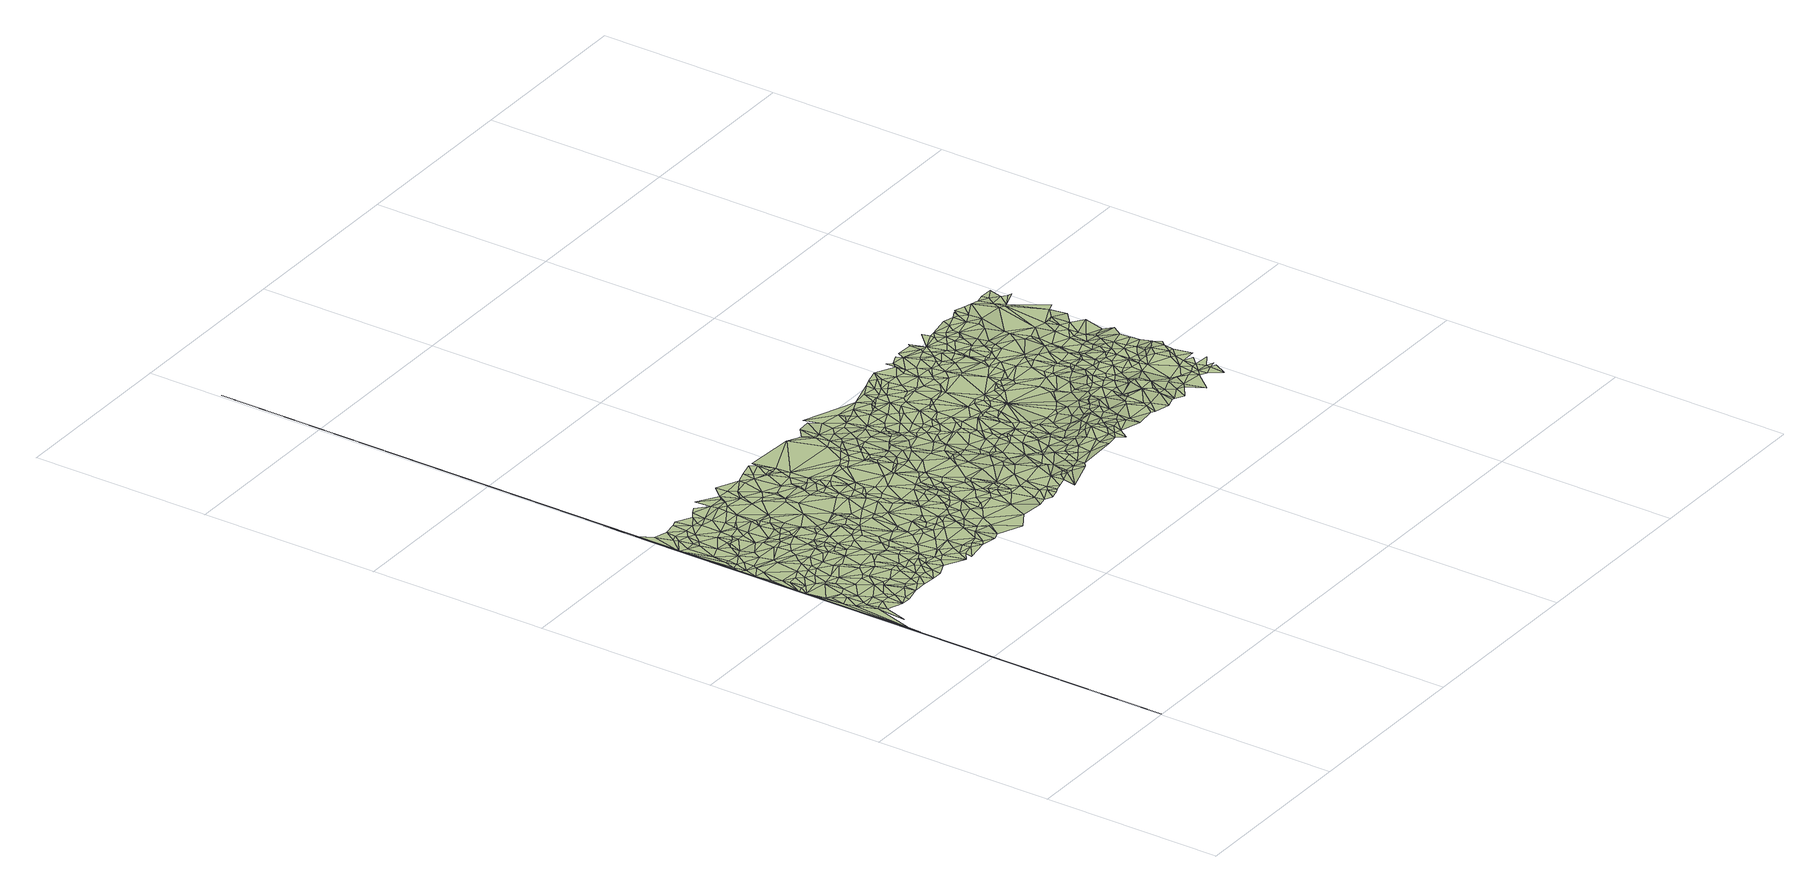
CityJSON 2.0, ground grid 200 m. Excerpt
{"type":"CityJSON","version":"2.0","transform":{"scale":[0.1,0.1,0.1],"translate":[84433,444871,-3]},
"CityObjects":{
"terrain1":{"type":"TINRelief","geometry":[{"type":"CompositeSurface","lod":"2","boundaries":[[[0,1,2]],[[2,3,4]],[[5,2,4]],[[0,2,5]],[[6,7,3]],[[3,8,4]],[[9,3,7]],[[9,8,3]],[[10,4,8]],[[11,5,4]],[[12,5,13]],[[14,5,12]],[[14,0,5]],[[11,13,5]],[[11,4,10]],[[9,7,15]],[[9,15,8]],[[12,13,16]],[[10,8,17]],[[18,0,14]],[[16,13,11]],[[19,15,7]],[[11,10,20]],[[15,17,8]],[[14,12,21]],[[20,10,17]],[[16,11,20]],[[22,18,14]],[[18,23,0]],[[21,12,16]],[[0,24,25]],[[26,0,25]],[[0,23,24]],[[27,15,19]],[[28,22,14]],[[27,17,15]],[[16,20,29]],[[22,23,18]],[[30,0,26]],[[28,14,21]],[[31,27,19]],[[21,16,29]],[[32,33,19]],[[27,34,17]],[[31,19,33]],[[22,35,23]],[[36,25,24]],[[36,26,25]],[[35,24,23]],[[37,20,17]],[[38,29,20]],[[31,34,27]],[[39,30,26]],[[40,0,30]],[[41,22,28]],[[42,21,29]],[[41,35,22]],[[37,17,34]],[[28,21,43]],[[39,44,30]],[[45,39,26]],[[0,46,47]],[[42,29,38]],[[38,20,37]],[[45,26,36]],[[43,21,42]],[[48,33,32]],[[35,49,24]],[[36,24,49]],[[31,33,50]],[[31,51,34]],[[52,28,43]],[[39,53,44]],[[52,41,28]],[[40,30,44]],[[41,49,35]],[[43,42,54]],[[55,39,45]],[[56,44,53]],[[37,34,51]],[[54,42,38]],[[48,50,33]],[[57,53,39]],[[31,50,51]],[[55,57,39]],[[52,43,58]],[[40,44,56]],[[58,43,54]],[[59,56,53]],[[52,60,41]],[[38,37,61]],[[62,45,36]],[[40,63,0]],[[60,49,41]],[[54,38,61]],[[59,64,56]],[[62,36,49]],[[65,50,48]],[[65,51,50]],[[37,51,66]],[[40,56,64]],[[67,55,45]],[[68,59,53]],[[57,68,53]],[[52,58,69]],[[65,70,51]],[[71,57,55]],[[52,69,60]],[[72,65,48]],[[61,37,73]],[[68,64,59]],[[73,37,66]],[[74,40,64]],[[75,66,51]],[[54,61,76]],[[60,77,49]],[[70,75,51]],[[67,45,62]],[[72,70,65]],[[58,54,78]],[[72,48,79]],[[62,49,77]],[[67,71,55]],[[71,68,57]],[[76,61,73]],[[73,66,75]],[[69,80,60]],[[81,74,64]],[[58,82,69]],[[68,83,64]],[[60,80,77]],[[84,40,74]],[[85,54,76]],[[72,86,70]],[[86,75,70]],[[81,64,83]],[[87,88,40]],[[58,78,82]],[[87,40,89]],[[85,78,54]],[[62,77,90]],[[84,89,40]],[[71,91,68]],[[92,74,81]],[[69,93,80]],[[94,72,79]],[[84,74,92]],[[95,73,75]],[[67,62,96]],[[94,86,72]],[[97,83,68]],[[98,76,73]],[[99,68,91]],[[82,93,69]],[[77,80,100]],[[99,97,68]],[[62,90,96]],[[86,101,75]],[[102,81,83]],[[94,79,103]],[[92,81,102]],[[90,77,100]],[[67,104,71]],[[85,76,98]],[[80,93,100]],[[105,82,78]],[[95,75,101]],[[105,78,85]],[[84,106,89]],[[98,73,95]],[[71,104,91]],[[94,107,86]],[[84,92,108]],[[109,87,89]],[[97,110,83]],[[108,92,102]],[[86,107,101]],[[67,96,111]],[[90,100,96]],[[99,112,97]],[[105,85,113]],[[114,102,83]],[[84,108,106]],[[109,89,106]],[[99,91,115]],[[85,98,113]],[[94,103,116]],[[67,111,117]],[[118,93,82]],[[114,83,110]],[[67,117,104]],[[118,82,105]],[[112,110,97]],[[94,116,107]],[[119,100,93]],[[120,108,102]],[[99,121,112]],[[118,105,113]],[[107,122,101]],[[95,101,123]],[[98,95,123]],[[103,124,116]],[[125,113,98]],[[120,102,114]],[[104,126,91]],[[112,127,110]],[[128,106,108]],[[99,115,121]],[[103,129,124]],[[109,106,128]],[[91,126,115]],[[130,96,100]],[[123,101,122]],[[114,110,127]],[[131,119,93]],[[125,98,123]],[[118,131,93]],[[120,128,108]],[[130,111,96]],[[107,116,132]],[[112,121,127]],[[107,133,122]],[[130,100,119]],[[123,122,134]],[[135,117,111]],[[124,132,116]],[[107,132,133]],[[114,127,136]],[[125,123,134]],[[125,137,113]],[[138,109,128]],[[127,121,136]],[[118,113,137]],[[139,104,117]],[[120,114,140]],[[139,126,104]],[[124,129,141]],[[115,142,121]],[[120,143,128]],[[130,119,131]],[[114,136,140]],[[144,134,122]],[[118,145,131]],[[146,111,130]],[[147,115,126]],[[144,122,133]],[[135,111,146]],[[135,139,117]],[[121,142,136]],[[125,134,148]],[[124,149,132]],[[118,150,145]],[[138,128,143]],[[120,140,151]],[[124,141,149]],[[152,126,139]],[[125,148,137]],[[130,131,153]],[[120,151,143]],[[154,142,115]],[[152,147,126]],[[145,155,131]],[[132,156,133]],[[147,154,115]],[[146,130,157]],[[157,130,153]],[[118,137,158]],[[118,158,150]],[[159,136,142]],[[140,136,159]],[[155,153,131]],[[144,133,156]],[[132,149,156]],[[160,138,143]],[[144,161,134]],[[148,134,161]],[[150,155,145]],[[162,139,135]],[[162,135,146]],[[146,157,163]],[[141,164,149]],[[162,152,139]],[[157,153,165]],[[154,159,142]],[[143,151,166]],[[152,167,147]],[[148,168,137]],[[149,169,156]],[[155,165,153]],[[150,170,155]],[[171,140,159]],[[157,165,163]],[[150,158,172]],[[158,137,168]],[[173,151,140]],[[146,163,174]],[[160,143,175]],[[150,172,170]],[[148,161,168]],[[149,176,169]],[[144,156,177]],[[164,176,149]],[[155,170,165]],[[162,146,174]],[[144,177,161]],[[175,143,166]],[[178,140,171]],[[162,179,152]],[[179,167,152]],[[147,180,154]],[[181,164,141]],[[174,163,165]],[[182,166,151]],[[177,156,169]],[[183,147,167]],[[173,140,178]],[[168,161,184]],[[172,158,185]],[[177,169,176]],[[186,171,159]],[[161,177,184]],[[187,165,170]],[[173,182,151]],[[188,159,154]],[[172,185,170]],[[174,165,189]],[[183,180,147]],[[182,175,166]],[[190,176,164]],[[158,168,191]],[[179,192,167]],[[162,174,193]],[[181,190,164]],[[178,171,186]],[[168,184,194]],[[187,189,165]],[[158,191,185]],[[180,188,154]],[[195,184,177]],[[192,196,167]],[[183,167,196]],[[186,159,188]],[[162,197,179]],[[174,189,193]],[[168,194,191]],[[177,176,198]],[[195,194,184]],[[199,175,182]],[[200,176,190]],[[187,170,201]],[[185,201,170]],[[179,197,192]],[[202,190,181]],[[162,193,197]],[[203,195,177]],[[200,198,176]],[[183,204,180]],[[205,178,186]],[[206,173,178]],[[192,197,196]],[[207,194,195]],[[183,196,204]],[[207,191,194]],[[203,177,198]],[[180,208,188]],[[202,181,209]],[[210,193,189]],[[211,182,173]],[[212,185,191]],[[180,213,208]],[[205,186,188]],[[204,213,180]],[[214,200,190]],[[212,201,185]],[[202,214,190]],[[207,195,203]],[[187,215,189]],[[199,182,216]],[[217,197,193]],[[204,196,218]],[[217,193,210]],[[197,218,196]],[[206,178,205]],[[205,188,208]],[[219,191,207]],[[219,212,191]],[[187,201,215]],[[210,189,215]],[[206,211,173]],[[220,221,209]],[[217,222,197]],[[217,210,222]],[[204,223,213]],[[224,199,216]],[[221,202,209]],[[216,182,211]],[[204,218,223]],[[213,225,208]],[[226,198,200]],[[227,201,212]],[[228,203,198]],[[205,208,225]],[[229,214,202]],[[219,227,212]],[[230,207,203]],[[226,200,214]],[[227,231,201]],[[213,223,225]],[[231,215,201]],[[229,202,221]],[[232,219,207]],[[222,210,233]],[[220,234,221]],[[197,235,218]],[[206,205,236]],[[228,198,226]],[[210,215,233]],[[197,222,235]],[[229,226,214]],[[232,227,219]],[[206,236,211]],[[218,235,223]],[[230,237,207]],[[232,207,237]],[[238,215,231]],[[239,203,228]],[[227,240,231]],[[230,203,239]],[[241,229,221]],[[205,225,242]],[[216,211,243]],[[238,233,215]],[[235,225,223]],[[222,233,235]],[[238,231,240]],[[205,242,236]],[[232,240,227]],[[241,221,234]],[[211,236,243]],[[244,216,245]],[[229,246,226]],[[232,237,247]],[[216,243,245]],[[241,246,229]],[[248,233,238]],[[241,234,249]],[[248,238,240]],[[250,237,230]],[[232,247,251]],[[252,228,226]],[[253,239,228]],[[250,230,239]],[[251,247,237]],[[244,245,254]],[[255,235,233]],[[232,256,240]],[[241,249,246]],[[236,257,243]],[[242,225,258]],[[259,233,248]],[[260,225,235]],[[261,233,259]],[[236,242,257]],[[262,249,234]],[[248,240,263]],[[255,233,261]],[[254,245,243]],[[232,251,256]],[[250,239,253]],[[253,228,252]],[[246,264,226]],[[263,240,256]],[[254,243,257]],[[251,237,265]],[[258,225,260]],[[250,265,237]],[[266,248,263]],[[266,259,248]],[[267,250,253]],[[246,249,268]],[[252,226,264]],[[255,261,259]],[[257,242,269]],[[262,268,249]],[[266,263,270]],[[266,270,259]],[[255,271,235]],[[267,265,250]],[[255,259,270]],[[272,242,258]],[[273,256,251]],[[272,269,242]],[[267,253,274]],[[254,257,275]],[[271,260,235]],[[276,263,256]],[[246,268,264]],[[253,252,274]],[[267,277,265]],[[257,269,278]],[[262,279,268]],[[267,274,277]],[[280,270,263]],[[254,275,281]],[[282,251,265]],[[273,276,256]],[[282,273,251]],[[275,257,278]],[[258,260,283]],[[272,258,283]],[[280,263,276]],[[265,277,284]],[[274,252,285]],[[286,269,272]],[[271,283,260]],[[268,287,264]],[[252,264,288]],[[286,278,269]],[[289,255,270]],[[282,276,273]],[[268,279,290]],[[291,271,255]],[[264,287,292]],[[265,284,293]],[[285,252,288]],[[294,272,283]],[[277,274,295]],[[277,293,284]],[[268,290,287]],[[288,264,292]],[[286,272,294]],[[282,265,293]],[[274,285,295]],[[296,283,271]],[[289,270,280]],[[277,295,293]],[[297,275,278]],[[297,281,275]],[[298,294,283]],[[299,290,279]],[[300,292,287]],[[298,286,294]],[[289,291,255]],[[301,278,286]],[[280,276,302]],[[299,287,290]],[[300,288,292]],[[285,288,303]],[[302,276,282]],[[304,299,279]],[[285,303,295]],[[291,296,271]],[[298,283,305]],[[299,306,287]],[[298,307,286]],[[296,308,283]],[[297,278,301]],[[282,293,309]],[[310,303,288]],[[300,287,306]],[[310,288,300]],[[295,303,310]],[[293,295,309]],[[289,280,311]],[[308,305,283]],[[302,282,312]],[[280,302,311]],[[301,286,313]],[[291,314,296]],[[282,315,312]],[[313,286,307]],[[298,305,307]],[[282,309,315]],[[316,295,310]],[[317,308,296]],[[317,296,314]],[[289,318,291]],[[319,310,300]],[[309,295,316]],[[291,318,314]],[[289,311,320]],[[289,320,318]],[[297,301,313]],[[304,321,299]],[[322,300,306]],[[299,321,306]],[[302,312,323]],[[308,324,305]],[[311,302,323]],[[316,310,319]],[[319,300,322]],[[325,307,305]],[[320,311,326]],[[312,315,327]],[[317,314,328]],[[329,315,309]],[[318,328,314]],[[325,305,324]],[[297,313,330]],[[312,327,331]],[[317,332,308]],[[320,333,318]],[[329,327,315]],[[308,334,324]],[[323,312,331]],[[311,323,335]],[[336,329,309]],[[326,311,335]],[[309,316,337]],[[320,326,333]],[[316,319,338]],[[339,313,307]],[[336,327,329]],[[325,324,334]],[[325,340,307]],[[322,306,341]],[[336,331,327]],[[318,342,328]],[[317,328,332]],[[308,332,334]],[[336,309,343]],[[330,313,344]],[[316,338,337]],[[345,323,331]],[[335,323,345]],[[343,309,337]],[[339,307,340]],[[346,344,313]],[[318,333,347]],[[318,347,342]],[[325,334,340]],[[326,335,348]],[[339,346,313]],[[338,319,349]],[[319,322,349]],[[326,348,333]],[[322,341,350]],[[306,351,341]],[[328,342,352]],[[338,353,337]],[[306,321,351]],[[328,354,332]],[[355,335,345]],[[332,356,334]],[[357,330,344]],[[336,343,358]],[[340,334,356]],[[322,350,349]],[[336,359,331]],[[328,352,354]],[[348,335,355]],[[360,345,331]],[[342,347,361]],[[339,362,346]],[[338,349,353]],[[343,337,363]],[[342,361,352]],[[332,354,356]],[[364,344,346]],[[365,350,341]],[[339,340,366]],[[333,367,347]],[[348,367,333]],[[339,366,362]],[[346,362,368]],[[363,337,353]],[[369,340,356]],[[349,350,365]],[[358,343,363]],[[367,361,347]],[[357,344,364]],[[336,358,359]],[[366,340,369]],[[360,355,345]],[[364,346,368]],[[360,331,359]],[[348,355,367]],[[349,370,353]],[[354,371,356]],[[365,341,372]],[[362,366,373]],[[354,352,371]],[[362,373,368]],[[352,361,371]],[[363,353,370]],[[373,366,369]],[[349,365,374]],[[372,341,351]],[[367,371,361]],[[364,368,373]],[[358,363,375]],[[376,351,321]],[[358,375,359]],[[349,377,370]],[[378,364,373]],[[379,363,370]],[[365,372,374]],[[375,363,379]],[[367,355,380]],[[360,380,355]],[[379,370,377]],[[360,359,381]],[[369,356,382]],[[375,381,359]],[[383,349,374]],[[384,375,379]],[[383,377,349]],[[367,385,371]],[[356,371,382]],[[372,351,386]],[[384,381,375]],[[379,377,387]],[[388,374,372]],[[384,379,389]],[[376,390,351]],[[379,387,389]],[[388,372,386]],[[387,377,391]],[[392,386,351]],[[384,393,381]],[[383,374,388]],[[360,381,394]],[[367,380,395]],[[384,389,393]],[[367,395,385]],[[383,391,377]],[[360,394,380]],[[390,392,351]],[[389,387,396]],[[385,382,371]],[[376,397,390]],[[373,369,398]],[[396,387,391]],[[393,399,381]],[[400,388,386]],[[383,388,401]],[[389,402,393]],[[378,373,398]],[[369,382,403]],[[404,401,388]],[[400,386,392]],[[394,381,399]],[[389,396,402]],[[404,388,400]],[[383,405,391]],[[385,395,382]],[[405,396,391]],[[393,402,399]],[[380,394,406]],[[383,401,407]],[[408,390,397]],[[400,392,409]],[[410,404,400]],[[380,411,395]],[[383,407,405]],[[412,401,404]],[[390,413,392]],[[414,402,396]],[[414,396,405]],[[380,406,411]],[[395,415,382]],[[394,399,416]],[[410,400,409]],[[417,418,397]],[[369,403,419]],[[412,404,410]],[[420,399,402]],[[409,392,413]],[[407,401,412]],[[408,397,418]],[[420,416,399]],[[408,413,390]],[[414,420,402]],[[410,409,421]],[[422,406,394]],[[415,403,382]],[[423,394,416]],[[414,405,424]],[[395,425,415]],[[424,405,407]],[[412,410,421]],[[426,418,417]],[[411,425,395]],[[421,409,413]],[[369,419,398]],[[423,416,420]],[[427,394,423]],[[428,407,412]],[[406,429,411]],[[424,407,428]],[[412,421,430]],[[422,429,406]],[[422,394,427]],[[428,412,430]],[[415,431,403]],[[426,432,418]],[[433,408,418]],[[425,431,415]],[[411,434,425]],[[408,435,413]],[[433,418,432]],[[436,420,414]],[[411,437,434]],[[429,437,411]],[[433,435,408]],[[436,414,424]],[[425,434,438]],[[439,423,420]],[[440,421,413]],[[403,431,441]],[[440,430,421]],[[438,434,437]],[[442,427,423]],[[424,428,443]],[[443,428,430]],[[433,432,444]],[[422,427,442]],[[445,425,438]],[[419,403,441]],[[446,437,429]],[[447,431,425]],[[422,448,429]],[[440,413,435]],[[446,438,437]],[[439,442,423]],[[445,447,425]],[[431,449,441]],[[422,442,448]],[[448,446,429]],[[445,438,446]],[[436,424,443]],[[447,449,431]],[[433,450,435]],[[433,444,450]],[[419,441,451]],[[451,441,449]],[[439,420,452]],[[452,420,436]],[[443,430,453]],[[454,430,440]],[[455,445,446]],[[445,456,447]],[[448,455,446]],[[398,419,457]],[[458,450,444]],[[447,459,449]],[[454,453,430]],[[460,419,451]],[[461,448,442]],[[462,451,449]],[[463,442,439]],[[440,435,464]],[[465,436,443]],[[455,456,445]],[[398,457,466]],[[456,459,447]],[[460,457,419]],[[462,449,459]],[[467,458,468]],[[464,435,450]],[[461,455,448]],[[460,451,462]],[[463,461,442]],[[465,443,453]],[[469,450,458]],[[465,470,436]],[[470,452,436]],[[471,439,452]],[[471,463,439]],[[454,440,472]],[[466,457,473]],[[469,458,467]],[[455,474,456]],[[474,459,456]],[[460,462,475]],[[476,457,460]],[[476,473,457]],[[440,464,472]],[[477,467,468]],[[478,450,469]],[[461,479,455]],[[462,459,480]],[[481,466,473]],[[470,482,452]],[[465,483,470]],[[484,461,463]],[[454,485,453]],[[474,480,459]],[[475,462,480]],[[486,463,471]],[[487,460,475]],[[465,453,488]],[[478,469,467]],[[476,460,487]],[[481,473,476]],[[484,479,461]],[[489,474,455]],[[454,472,485]],[[483,482,470]],[[490,471,452]],[[489,455,479]],[[484,463,486]],[[490,452,482]],[[477,468,491]],[[488,453,485]],[[492,464,450]],[[486,471,490]],[[478,493,450]],[[494,478,467]],[[465,495,483]],[[483,496,482]],[[494,467,477]],[[497,472,464]],[[474,498,480]],[[499,475,480]],[[500,485,472]],[[490,482,496]],[[493,492,450]],[[499,487,475]],[[465,488,495]],[[501,479,484]],[[489,498,474]],[[502,476,487]],[[503,481,476]],[[501,489,479]],[[484,486,504]],[[494,493,478]],[[483,505,496]],[[500,488,485]],[[497,464,506]],[[486,490,507]],[[494,477,508]],[[495,505,483]],[[492,506,464]],[[509,472,497]],[[490,496,507]],[[502,510,476]],[[511,498,489]],[[494,508,493]],[[500,472,509]],[[512,480,498]],[[513,487,499]],[[499,480,512]],[[503,476,510]],[[486,507,504]],[[507,496,505]],[[501,484,514]],[[502,487,513]],[[508,477,491]],[[493,506,492]],[[515,495,488]],[[501,516,489]],[[484,504,514]],[[500,517,488]],[[509,497,506]],[[511,489,516]],[[518,505,495]],[[511,519,498]],[[520,515,488]],[[518,495,515]],[[508,521,493]],[[520,488,517]],[[519,512,498]],[[522,513,499]],[[507,505,523]],[[522,499,512]],[[508,491,524]],[[525,506,493]],[[504,507,526]],[[501,514,516]],[[527,519,511]],[[518,523,505]],[[527,511,516]],[[528,517,500]],[[529,502,513]],[[528,500,509]],[[529,510,502]],[[508,530,521]],[[508,524,530]],[[509,506,525]],[[527,531,519]],[[527,516,532]],[[533,518,515]],[[529,513,522]],[[533,515,520]],[[534,512,519]],[[527,532,531]],[[535,504,526]],[[534,522,512]],[[514,536,516]],[[493,521,537]],[[538,514,504]],[[533,520,517]],[[516,536,532]],[[531,539,519]],[[528,509,540]],[[541,510,542]],[[529,522,534]],[[525,493,537]],[[534,519,539]],[[543,526,507]],[[532,539,531]],[[514,544,536]],[[509,525,540]],[[518,545,523]],[[546,507,523]],[[535,538,504]],[[538,544,514]],[[530,547,521]],[[548,517,528]],[[529,542,510]],[[533,545,518]],[[533,517,548]],[[540,525,549]],[[535,526,543]],[[530,524,550]],[[547,537,521]],[[534,539,551]],[[528,540,552]],[[553,532,536]],[[525,554,549]],[[529,534,555]],[[553,539,532]],[[525,537,554]],[[556,536,544]],[[546,543,507]],[[530,557,547]],[[538,556,544]],[[558,542,529]],[[548,528,552]],[[559,538,535]],[[540,549,552]],[[558,529,560]],[[545,561,523]],[[534,551,562]],[[546,523,561]],[[553,551,539]],[[529,555,560]],[[547,563,537]],[[530,550,557]],[[559,535,543]],[[533,564,545]],[[533,548,564]],[[565,549,554]],[[566,536,556]],[[565,554,537]],[[547,557,563]],[[566,553,536]],[[558,560,542]],[[559,567,538]],[[567,556,538]],[[534,568,555]],[[534,562,568]],[[524,569,550]],[[570,552,549]],[[571,541,542]],[[563,572,537]],[[570,549,565]],[[564,548,573]],[[564,574,545]],[[563,557,575]],[[548,552,576]],[[577,559,543]],[[545,578,561]],[[566,556,579]],[[567,579,556]],[[565,537,572]],[[542,560,580]],[[546,581,543]],[[553,582,551]],[[562,551,582]],[[577,567,559]],[[550,575,557]],[[560,555,580]],[[546,561,581]],[[548,576,573]],[[545,574,583]],[[545,583,578]],[[563,575,572]],[[564,573,584]],[[564,584,574]],[[580,555,568]],[[581,561,578]],[[570,585,552]],[[568,562,582]],[[576,552,585]],[[566,586,553]],[[567,587,579]],[[588,543,581]],[[588,577,543]],[[589,584,573]],[[589,573,576]],[[577,587,567]],[[565,572,590]],[[550,569,591]],[[550,592,575]],[[584,593,574]],[[594,582,553]],[[593,583,574]],[[570,595,585]],[[571,542,580]],[[596,580,568]],[[570,565,597]],[[598,566,579]],[[599,568,582]],[[550,591,592]],[[581,578,600]],[[586,594,553]],[[596,568,599]],[[575,601,572]],[[597,565,590]],[[570,597,595]],[[577,602,587]],[[589,603,584]],[[589,576,603]],[[576,585,603]],[[590,572,601]],[[585,595,604]],[[588,581,600]],[[584,603,593]],[[598,579,587]],[[575,592,605]],[[598,586,566]],[[575,605,601]],[[606,578,583]],[[577,607,602]],[[588,607,577]],[[608,591,569]],[[609,580,596]],[[610,596,599]],[[590,601,611]],[[603,585,604]],[[597,590,611]],[[606,583,593]],[[595,597,612]],[[595,612,604]],[[600,578,606]],[[602,613,587]],[[609,596,610]],[[588,600,607]],[[609,571,580]],[[614,599,582]],[[614,582,594]],[[615,592,591]],[[605,616,601]],[[611,601,616]],[[597,611,612]],[[586,617,594]],[[603,618,593]],[[615,591,608]],[[602,607,613]],[[614,610,599]],[[598,587,613]],[[603,604,619]],[[607,600,620]],[[609,610,621]],[[598,617,586]],[[604,612,619]],[[622,616,605]],[[606,593,618]],[[623,611,616]],[[592,624,605]],[[612,611,625]],[[620,600,606]],[[626,571,609]],[[614,594,617]],[[621,610,614]],[[603,627,618]],[[626,609,621]],[[603,619,628]],[[629,630,608]],[[603,628,627]],[[615,608,630]],[[623,625,611]],[[615,624,592]],[[598,613,631]],[[612,632,619]],[[623,616,622]],[[622,605,624]],[[626,633,571]],[[598,634,617]],[[626,621,635]],[[636,612,625]],[[606,618,637]],[[627,638,618]],[[635,621,614]],[[636,632,612]],[[607,620,639]],[[598,631,640]],[[629,641,630]],[[607,639,613]],[[628,619,642]],[[620,606,643]],[[637,618,638]],[[642,619,632]],[[614,617,634]],[[598,640,634]],[[631,613,644]],[[645,615,630]],[[643,606,637]],[[626,635,633]],[[645,624,615]],[[623,622,646]],[[627,628,647]],[[627,647,638]],[[637,638,648]],[[635,614,649]],[[640,631,644]],[[650,625,623]],[[614,634,651]],[[639,620,643]],[[652,630,641]],[[636,653,632]],[[646,622,624]],[[639,644,613]],[[636,625,654]],[[655,571,633]],[[643,637,648]],[[652,645,630]],[[635,656,633]],[[614,651,649]],[[642,632,657]],[[645,658,624]],[[635,649,656]],[[650,623,646]],[[638,659,648]],[[640,660,634]],[[646,624,658]],[[636,654,653]],[[650,654,625]],[[638,647,659]],[[653,657,632]],[[640,644,660]],[[661,628,642]],[[662,652,641]],[[633,656,663]],[[643,648,664]],[[665,658,645]],[[652,665,645]],[[639,666,644]],[[639,643,667]],[[668,656,649]],[[644,666,660]],[[651,634,669]],[[664,648,659]],[[661,647,628]],[[646,658,670]],[[671,654,650]],[[655,633,663]],[[649,651,672]],[[643,664,667]],[[662,641,673]],[[662,665,652]],[[669,634,660]],[[668,663,656]],[[661,642,657]],[[674,653,654]],[[665,670,658]],[[641,675,673]],[[676,650,646]],[[668,649,677]],[[678,657,653]],[[661,659,647]],[[674,654,671]],[[677,649,672]],[[662,679,665]],[[671,650,676]],[[639,680,666]],[[651,669,672]],[[639,667,681]],[[676,646,670]],[[661,664,659]],[[665,679,670]],[[662,673,679]],[[666,682,660]],[[674,678,653]],[[683,667,664]],[[674,671,684]],[[655,663,685]],[[684,671,676]],[[639,681,680]],[[669,660,682]],[[686,663,668]],[[683,664,687]],[[673,675,688]],[[687,664,661]],[[683,681,667]],[[668,677,689]],[[677,672,690]],[[670,679,691]],[[692,657,678]],[[673,691,679]],[[661,657,692]],[[666,680,682]],[[676,670,693]],[[672,669,694]],[[684,676,693]],[[673,688,691]],[[685,663,686]],[[690,672,694]],[[693,670,695]],[[677,690,689]],[[695,670,691]],[[668,689,696]],[[674,684,697]],[[687,661,698]],[[684,693,699]],[[686,668,696]],[[683,700,681]],[[674,701,678]],[[683,687,700]],[[669,702,694]],[[669,682,702]],[[700,680,681]],[[700,687,698]],[[688,675,703]],[[697,684,699]],[[692,678,701]],[[661,692,704]],[[705,698,661]],[[674,697,701]],[[680,706,682]],[[693,695,707]],[[699,693,707]],[[695,691,708]],[[689,690,709]],[[688,710,691]],[[685,686,711]],[[705,700,698]],[[692,701,704]],[[702,682,706]],[[690,694,712]],[[689,709,696]],[[661,704,713]],[[686,696,711]],[[712,694,702]],[[697,699,714]],[[695,708,707]],[[715,705,661]],[[699,707,714]],[[716,700,705]],[[691,710,708]],[[696,709,711]],[[690,712,709]],[[697,717,701]],[[704,701,713]],[[688,703,718]],[[697,714,719]],[[688,718,710]],[[702,706,720]],[[721,706,680]],[[700,722,680]],[[697,719,717]],[[661,713,723]],[[713,701,717]],[[712,702,720]],[[716,705,715]],[[724,707,708]],[[714,707,724]],[[715,661,725]],[[714,724,719]],[[716,726,700]],[[727,709,712]],[[728,717,719]],[[729,716,715]],[[710,730,708]],[[721,720,706]],[[711,709,731]],[[722,721,680]],[[718,703,732]],[[733,728,719]],[[733,719,724]],[[661,723,725]],[[712,720,734]],[[729,715,735]],[[727,731,709]],[[736,724,708]],[[729,726,716]],[[736,708,730]],[[718,737,710]],[[734,720,721]],[[713,717,738]],[[727,712,739]],[[737,730,710]],[[740,717,728]],[[718,732,741]],[[726,742,700]],[[740,728,733]],[[713,743,723]],[[729,735,726]],[[700,742,722]],[[744,712,734]],[[740,733,724]],[[718,741,737]],[[735,715,745]],[[727,739,731]],[[713,738,743]],[[746,739,712]],[[737,747,730]],[[734,721,748]],[[740,724,736]],[[732,749,741]],[[740,750,717]],[[746,712,744]],[[715,725,745]],[[735,751,726]],[[738,717,750]],[[736,730,752]],[[753,723,743]],[[754,731,739]],[[722,748,721]],[[755,744,734]],[[752,730,747]],[[755,734,748]],[[735,756,751]],[[735,745,756]],[[757,731,754]],[[753,725,723]],[[753,743,738]],[[751,742,726]],[[737,741,758]],[[746,744,755]],[[722,759,748]],[[737,758,747]],[[742,759,722]],[[760,747,761]],[[740,736,762]],[[752,747,760]],[[763,738,750]],[[764,739,746]],[[751,765,742]],[[751,756,766]],[[764,754,739]],[[736,752,767]],[[751,766,765]],[[741,749,768]],[[740,762,750]],[[755,748,769]],[[748,759,770]],[[747,758,761]],[[746,755,771]],[[772,753,738]],[[763,750,773]],[[753,774,725]],[[745,725,774]],[[752,760,767]],[[745,774,756]],[[736,767,762]],[[772,738,763]],[[760,761,775]],[[765,776,742]],[[741,768,758]],[[742,777,759]],[[764,778,754]],[[748,770,779]],[[755,769,780]],[[750,762,773]],[[764,746,771]],[[765,766,776]],[[769,748,779]],[[763,773,781]],[[749,782,768]],[[758,775,761]],[[783,767,760]],[[771,755,780]],[[772,763,781]],[[784,766,756]],[[759,785,770]],[[753,786,774]],[[772,786,753]],[[742,776,787]],[[762,767,783]],[[780,769,788]],[[768,782,789]],[[773,762,790]],[[742,787,777]],[[781,773,790]],[[788,769,779]],[[760,775,791]],[[764,771,792]],[[783,760,793]],[[758,794,775]],[[768,794,758]],[[759,777,785]],[[795,756,774]],[[770,785,779]],[[784,776,766]],[[771,780,796]],[[768,797,794]],[[760,791,793]],[[796,780,788]],[[771,796,792]],[[798,768,789]],[[788,779,799]],[[762,800,790]],[[764,792,801]],[[762,783,802]],[[798,797,768]],[[772,781,803]],[[784,756,795]],[[803,781,790]],[[804,775,794]],[[805,764,806]],[[772,807,786]],[[774,786,808]],[[809,810,789]],[[762,802,800]],[[804,794,797]],[[791,775,811]],[[796,801,792]],[[776,812,787]],[[788,799,813]],[[814,774,808]],[[802,783,793]],[[810,798,789]],[[772,803,807]],[[799,779,815]],[[796,788,813]],[[812,777,787]],[[811,775,804]],[[764,801,806]],[[798,804,797]],[[779,785,815]],[[777,816,785]],[[817,790,800]],[[795,774,814]],[[784,812,776]],[[803,790,817]],[[796,818,801]],[[786,807,819]],[[793,791,820]],[[786,819,808]],[[800,802,821]],[[796,813,818]],[[822,816,777]],[[805,806,823]],[[802,793,820]],[[816,824,785]],[[813,799,825]],[[817,800,821]],[[825,799,815]],[[820,791,811]],[[803,819,807]],[[822,777,812]],[[809,826,810]],[[824,815,785]],[[827,811,804]],[[814,808,828]],[[798,829,804]],[[827,820,811]],[[810,829,798]],[[801,818,830]],[[795,814,828]],[[801,830,806]],[[818,813,831]],[[816,832,824]],[[833,821,802]],[[784,795,834]],[[835,815,824]],[[803,817,836]],[[837,816,822]],[[835,825,815]],[[837,832,816]],[[833,802,820]],[[817,821,838]],[[819,839,808]],[[831,813,825]],[[803,836,819]],[[823,806,830]],[[818,831,830]],[[828,808,839]],[[784,840,812]],[[841,825,835]],[[842,810,826]],[[843,823,830]],[[833,838,821]],[[841,831,825]],[[842,829,810]],[[835,824,844]],[[836,845,819]],[[795,828,846]],[[817,838,847]],[[819,845,839]],[[795,846,834]],[[844,824,832]],[[836,817,847]],[[848,827,804]],[[784,834,840]],[[849,833,820]],[[837,822,850]],[[851,804,829]],[[837,850,832]],[[848,820,827]],[[852,822,812]],[[841,835,844]],[[853,842,826]],[[836,854,845]],[[855,830,831]],[[845,854,839]],[[828,839,856]],[[855,831,841]],[[844,832,850]],[[846,828,856]],[[840,852,812]],[[849,820,848]],[[846,840,834]],[[848,804,851]],[[856,839,857]],[[858,836,847]],[[859,838,833]],[[854,857,839]],[[842,860,829]],[[858,854,836]],[[855,861,830]],[[822,862,850]],[[841,844,863]],[[859,847,838]],[[859,833,849]],[[851,829,860]],[[856,857,864]],[[852,862,822]],[[846,856,865]],[[861,866,830]],[[855,841,867]],[[853,868,842]],[[844,850,869]],[[846,865,840]],[[841,863,867]],[[870,858,847]],[[871,857,854]],[[858,872,854]],[[873,830,866]],[[859,849,874]],[[875,860,842]],[[844,869,863]],[[840,865,852]],[[876,849,848]],[[877,830,873]],[[876,874,849]],[[878,869,850]],[[871,864,857]],[[862,878,850]],[[870,847,859]],[[879,856,864]],[[880,851,860]],[[855,881,861]],[[872,871,854]],[[879,865,856]],[[875,842,868]],[[855,867,881]],[[861,881,866]],[[875,880,860]],[[858,882,872]],[[870,882,858]],[[883,848,851]],[[878,884,869]],[[862,884,878]],[[867,863,885]],[[886,864,871]],[[887,870,859]],[[863,869,888]],[[880,889,851]],[[879,864,886]],[[876,848,890]],[[859,874,891]],[[873,866,892]],[[872,893,871]],[[876,891,874]],[[894,880,875]],[[895,852,865]],[[892,866,881]],[[896,881,867]],[[897,862,852]],[[882,893,872]],[[885,863,888]],[[869,884,898]],[[896,867,885]],[[899,882,870]],[[894,875,868]],[[899,870,887]],[[883,890,848]],[[883,851,889]],[[887,859,891]],[[886,871,893]],[[888,869,898]],[[897,884,862]],[[879,895,865]],[[892,881,900]],[[876,890,891]],[[901,893,882]],[[894,889,880]],[[896,902,881]],[[894,868,903]],[[896,885,902]],[[868,904,903]],[[905,886,893]],[[900,881,902]],[[902,885,888]],[[879,886,906]],[[899,907,882]],[[905,893,901]],[[895,908,852]],[[909,899,887]],[[910,890,883]],[[908,897,852]],[[907,901,882]],[[909,887,891]],[[911,891,890]],[[910,911,890]],[[894,903,912]],[[879,906,895]],[[913,886,905]],[[914,898,884]],[[915,910,883]],[[894,912,889]],[[900,902,916]],[[892,900,917]],[[913,906,886]],[[909,891,911]],[[903,904,918]],[[883,889,919]],[[909,920,899]],[[905,901,921]],[[922,888,898]],[[899,920,907]],[[897,914,884]],[[915,883,923]],[[924,918,904]],[[910,925,911]],[[917,900,916]],[[922,902,888]],[[923,883,919]],[[907,921,901]],[[903,926,912]],[[915,925,910]],[[927,895,906]],[[927,906,913]],[[903,918,928]],[[912,929,889]],[[903,928,926]],[[930,913,905]],[[895,931,908]],[[892,917,932]],[[933,909,911]],[[919,889,934]],[[935,920,909]],[[935,907,920]],[[914,936,898]],[[930,905,921]],[[927,937,895]],[[938,918,924]],[[908,914,897]],[[922,898,936]],[[912,926,929]],[[933,911,925]],[[934,889,929]],[[895,937,931]],[[939,916,902]],[[940,921,907]],[[915,941,925]],[[915,923,942]],[[935,940,907]],[[943,908,931]],[[935,909,933]],[[923,919,944]],[[945,928,918]],[[943,914,908]],[[946,927,913]],[[947,902,922]],[[939,917,916]],[[944,919,934]],[[943,931,937]],[[915,942,941]],[[940,948,921]],[[949,929,926]],[[942,923,944]],[[930,921,948]],[[946,913,930]],[[939,902,947]],[[950,926,928]],[[935,951,940]],[[952,925,941]],[[933,925,952]],[[953,944,934]],[[934,929,954]],[[955,937,927]],[[951,948,940]],[[935,933,956]],[[957,932,917]],[[942,958,941]],[[959,930,948]],[[935,956,951]],[[960,914,943]],[[960,943,937]],[[960,936,914]],[[961,942,944]],[[957,917,939]],[[953,934,954]],[[952,941,958]],[[946,930,959]],[[946,955,927]],[[933,952,962]],[[933,962,956]],[[963,922,936]],[[961,944,953]],[[951,964,948]],[[963,947,922]],[[965,958,942]],[[959,948,964]],[[951,956,964]],[[965,942,961]],[[966,946,959]],[[955,960,937]],[[965,952,958]],[[963,939,947]],[[967,957,939]],[[968,962,952]],[[969,956,962]],[[966,959,970]],[[959,964,971]],[[972,965,961]],[[967,939,973]],[[966,974,946]],[[968,952,965]],[[963,973,939]],[[959,971,970]],[[975,957,967]],[[976,964,956]],[[946,974,955]],[[969,962,968]],[[966,970,977]],[[966,977,974]],[[969,976,956]],[[978,936,960]],[[971,964,976]],[[955,979,960]],[[980,967,973]],[[978,963,936]],[[970,971,981]],[[955,974,982]],[[955,982,979]],[[983,970,981]],[[971,984,981]],[[980,973,985]],[[971,976,984]],[[986,973,963]],[[977,987,974]],[[988,977,970]],[[979,982,989]],[[974,987,982]],[[990,960,979]],[[983,981,984]],[[986,985,973]],[[979,989,991]],[[988,970,983]],[[986,963,978]],[[989,982,991]],[[988,987,977]],[[987,991,982]],[[978,960,990]],[[992,979,991]],[[990,979,992]],[[993,991,987]],[[986,978,994]],[[995,986,994]],[[978,990,994]],[[993,992,991]],[[996,994,990]],[[996,990,992]],[[995,994,997]],[[995,997,998]],[[999,994,996]],[[996,992,1000]],[[999,997,994]],[[1001,999,996]],[[1002,998,997]],[[1003,1001,996]],[[1002,997,999]]]}]}
},
"vertices":[
[4,4290,13],[18,2870,14],[21,3010,15],[155,3460,15],[88,3680,14],[53,3800,14],[124,3130,17],[213,3390,14],[158,3600,16],[193,3480,15],[181,3650,15],[172,3840,16],[51,4010,13],[83,3960,13],[17,4220,12],[307,3510,15],[197,3920,17],[323,3640,16],[78,4320,13],[383,3320,15],[256,3770,15],[269,4170,16],[140,4310,13],[107,4470,15],[87,4550,16],[30,4630,17],[13,4820,14],[406,3510,13],[230,4250,16],[290,3960,18],[11,5010,13],[476,3480,14],[491,3320,13],[499,3370,14],[444,3590,13],[210,4480,14],[128,4800,13],[530,3760,14],[432,3910,15],[59,4960,14],[8,5720,13],[271,4410,13],[339,4090,14],[315,4190,14],[38,5090,14],[156,4910,16],[4,11150,28],[4,0,13],[669,3360,13],[321,4530,16],[645,3480,14],[577,3680,15],[355,4340,15],[109,5110,13],[453,4130,16],[173,4950,14],[82,5220,13],[178,5070,15],[433,4210,17],[120,5210,13],[408,4460,13],[561,3930,15],[366,4800,12],[8,6610,13],[108,5380,12],[668,3490,15],[630,3720,14],[390,4860,11],[254,5190,13],[479,4410,14],[718,3520,14],[342,5000,14],[788,3420,16],[644,3900,16],[92,5680,12],[714,3700,15],[636,3970,15],[475,4580,12],[645,4260,12],[816,3360,15],[501,4480,11],[199,5610,16],[629,4310,12],[256,5440,12],[171,5840,15],[729,4070,12],[829,3520,16],[96,6070,14],[11,6220,16],[153,5890,14],[516,4650,12],[404,5100,12],[208,5690,11],[621,4430,13],[920,3480,16],[874,3790,15],[581,4730,17],[360,5350,8],[836,3960,12],[355,5240,5],[631,4590,17],[900,3700,14],[265,5660,14],[961,3350,15],[590,4990,13],[698,4250,13],[229,5920,12],[950,3550,16],[287,5810,14],[241,6030,13],[409,5420,13],[620,4810,15],[416,5390,11],[780,4090,12],[433,5560,16],[560,5190,12],[1015,3480,16],[609,4960,13],[842,4320,14],[764,4530,15],[358,5770,13],[522,5370,12],[985,3700,14],[966,3790,16],[1089,3450,15],[913,4020,15],[609,5130,14],[479,5410,14],[373,5880,16],[1083,3350,14],[802,4640,13],[817,4500,13],[1108,3590,15],[1073,3650,15],[1018,3790,14],[731,4890,13],[532,5450,16],[1022,4120,15],[393,6050,17],[723,5000,13],[546,5590,17],[1225,3410,14],[609,5370,12],[490,5890,15],[1126,3750,14],[859,4460,13],[830,4750,13],[708,5130,13],[1035,4060,18],[1166,3580,16],[953,4370,14],[547,5820,13],[744,5040,13],[894,4600,13],[692,5370,10],[938,4500,13],[1204,3690,15],[844,4650,13],[1044,4240,14],[688,5490,16],[453,6070,17],[1170,3900,15],[883,4950,13],[917,4730,11],[1300,3490,14],[952,4630,16],[557,5880,13],[848,5090,12],[1161,4040,14],[1253,3630,15],[999,4510,17],[697,5530,16],[1034,4370,15],[694,5790,12],[934,4750,13],[627,5980,17],[1315,3570,14],[1284,3740,15],[726,5660,12],[889,4980,13],[863,5350,10],[1453,3290,15],[674,5870,16],[898,5190,6],[1237,3920,15],[1146,4410,16],[788,5580,13],[1071,4650,16],[887,5460,16],[1068,4660,14],[1392,3530,14],[1258,4160,10],[928,5040,14],[1062,4800,10],[1239,4060,16],[1317,3880,14],[943,5150,13],[1073,5000,14],[1457,3640,14],[704,6030,16],[1463,3620,13],[1222,4490,15],[1526,3420,12],[1432,3850,14],[977,5300,6],[915,5650,14],[914,5770,13],[1331,4120,16],[926,5430,14],[1549,3360,11],[1147,4800,10],[925,5880,12],[1267,4400,15],[952,5400,10],[1568,3520,16],[1302,4680,14],[905,5950,18],[1117,4870,16],[1053,5180,7],[1348,4260,12],[1533,3280,9],[1684,3390,9],[1175,4870,13],[1061,5350,10],[783,6070,17],[1094,5400,10],[1653,3650,15],[1350,4470,13],[1609,3760,16],[1667,3480,11],[1557,4000,14],[1319,4530,12],[1511,4200,11],[1302,4830,7],[1788,3320,12],[1299,5120,9],[1013,5830,11],[1578,4070,14],[1359,4660,10],[1643,3930,13],[1431,4540,7],[1760,3430,9],[1184,5650,12],[1064,5890,12],[893,6130,16],[1077,5950,14],[1853,3450,11],[1557,4180,17],[1472,4720,9],[1850,3360,10],[1697,3990,14],[1616,4220,12],[1840,3810,14],[1748,3880,14],[1122,5990,17],[1480,4890,12],[1614,4520,9],[1203,5800,14],[1281,5600,14],[1472,4830,12],[1408,5400,5],[1449,4860,11],[1959,3290,6],[1535,4600,8],[1946,3650,17],[1768,4150,14],[1504,4720,12],[1747,3970,14],[1951,3520,16],[1240,5800,13],[1562,4730,13],[1456,5280,8],[1341,5630,13],[1685,4450,9],[1863,3930,13],[1241,5980,15],[1687,4540,12],[1831,4020,14],[1299,5900,13],[2046,3320,6],[1714,4700,13],[1237,6120,16],[1803,4450,6],[1458,5440,10],[1851,4110,13],[1946,3900,13],[1426,5700,12],[2050,3560,15],[2023,3790,12],[1794,4920,14],[2130,3470,11],[1750,5030,13],[1994,3680,18],[1923,4130,14],[1474,5570,12],[1998,3990,14],[1649,5280,9],[1490,6010,8],[1496,5570,12],[2151,3470,11],[2100,3750,13],[1490,5940,5],[1910,4650,13],[2031,3930,12],[2312,3200,10],[1709,5460,11],[2227,3610,8],[1635,5610,12],[1696,5370,6],[2060,4250,12],[2102,3930,6],[1901,4780,14],[1968,4510,7],[1603,5910,9],[1753,5190,14],[2046,4400,12],[2169,4000,9],[1753,5260,12],[1830,5050,13],[2226,3880,8],[1840,4920,15],[2508,3320,7],[2292,3810,14],[1990,4660,12],[1729,5440,11],[1727,5550,10],[1949,4860,10],[2053,4410,12],[1865,5230,11],[2086,4330,11],[1621,6050,10],[2079,4480,12],[1877,5360,11],[1972,4970,11],[1832,5430,10],[1974,4830,11],[2145,4330,11],[2251,4090,12],[2226,4010,13],[1742,5840,11],[1820,5630,11],[2370,3720,14],[1911,5200,11],[2206,4240,12],[1662,5960,10],[2068,4700,11],[1740,5860,11],[2005,5060,15],[2061,4910,14],[2385,3970,14],[2376,3770,14],[2594,3530,12],[1979,5260,13],[2332,4080,14],[1940,5360,15],[2135,4830,14],[1906,5470,14],[1780,6090,12],[2289,4350,12],[2311,4490,8],[2219,4740,13],[2027,5080,13],[1813,5830,12],[2342,4240,14],[1829,6020,13],[2453,3790,13],[1857,5750,13],[2103,5040,13],[1824,5870,13],[1902,5680,13],[2399,4130,14],[2091,5310,15],[2581,3760,16],[1890,5840,13],[2513,3890,16],[2356,4370,22],[2746,3280,23],[2466,4160,10],[1843,6090,14],[2421,4270,23],[2358,4870,14],[2403,4530,10],[2299,5370,9],[2640,3980,14],[2434,4360,11],[2249,5300,12],[2676,3700,15],[2506,4230,12],[2661,3820,16],[2471,4360,11],[2838,3410,16],[2560,4210,13],[2782,3650,13],[2461,4510,11],[2470,4830,10],[2309,5280,12],[2575,4340,12],[2854,3310,18],[2399,6060,9],[2531,4580,10],[2764,3810,14],[2697,3930,15],[2589,4490,10],[2400,5420,9],[2719,3890,16],[2702,4150,11],[2468,4860,12],[2759,4110,8],[2989,3450,15],[2848,3700,12],[2810,3820,13],[2539,5070,12],[2845,3910,12],[2950,3660,9],[2663,4390,12],[2414,5330,11],[2608,4630,10],[2945,3270,16],[3032,3390,14],[2527,5660,11],[2647,4580,11],[2879,3830,13],[2629,4900,12],[2632,4670,7],[2790,4200,7],[2511,5210,11],[3042,3290,15],[2661,4840,6],[2816,4150,5],[2623,4940,12],[2893,3900,6],[2509,5400,8],[3100,3320,15],[3082,3430,14],[2540,5190,11],[3062,3660,14],[2946,4400,8],[2584,5110,11],[2585,5190,10],[2842,4740,5],[3103,3830,12],[2525,5500,9],[2757,4850,7],[3012,4150,14],[3174,3340,14],[2637,5240,10],[2681,5090,11],[2635,5330,8],[2748,4990,6],[2585,5480,9],[3269,3510,20],[2586,5550,7],[3013,4530,11],[3135,4100,10],[3186,4010,16],[2807,5120,5],[2724,5380,6],[2600,5850,14],[3293,3370,16],[2719,5420,8],[2637,5710,10],[2872,5000,16],[2683,5590,15],[2915,4920,18],[3356,3720,19],[3062,4350,8],[2550,5980,9],[3398,3400,28],[3265,3220,15],[3337,3440,26],[3029,4500,15],[2981,4740,18],[3244,3920,31],[2599,5880,16],[2796,5400,19],[2723,5630,19],[2663,5850,19],[3478,3400,19],[3423,3470,20],[2896,5150,20],[2807,5510,20],[2652,6070,17],[3076,4540,21],[3111,4480,21],[2956,4970,20],[3242,4060,21],[3023,4750,20],[2761,5740,17],[3250,4220,30],[2938,5210,16],[3101,4660,16],[3605,3330,26],[3448,3670,11],[3483,3620,6],[3451,3450,19],[3261,4340,5],[3143,4530,17],[3379,3790,30],[2916,5410,19],[2862,5610,25],[3338,4060,9],[3051,5050,28],[2830,5800,30],[2785,6070,29],[3166,4830,28],[3215,4500,22],[3444,3730,7],[3194,4700,29],[3548,3430,28],[3480,3950,8],[2852,5940,29],[3018,5240,29],[2994,5520,28],[2907,5720,30],[3154,5020,28],[3327,4280,9],[3105,5160,28],[3406,4170,10],[3325,4390,12],[3034,5370,28],[3384,4240,9],[3612,3570,18],[3001,5560,29],[3323,4520,26],[3672,3380,18],[3591,3820,9],[3223,4790,31],[3068,5260,30],[3500,3970,7],[2990,5750,30],[3657,3460,18],[3086,5340,30],[3125,5210,29],[3459,4310,10],[3059,5550,30],[3304,4880,30],[3194,5140,29],[3682,3740,17],[3284,4990,30],[3132,5390,31],[3580,3890,9],[2792,6130,30],[3071,5900,34],[3425,4780,31],[3218,5070,29],[3499,4440,29],[3450,4750,31],[3725,3600,18],[3577,4200,30],[3626,3860,8],[3875,3450,29],[3193,5430,30],[3639,4090,30],[3292,5310,30],[3641,3830,9],[3163,5730,30],[3332,5090,30],[3800,3550,18],[3079,5820,35],[3379,4890,30],[3127,5790,34],[3509,4630,29],[3226,5530,30],[3754,3670,17],[3596,4340,27],[3759,3870,8],[3348,5200,30],[3407,5010,30],[3258,5650,30],[4019,3320,88],[3767,4000,30],[3376,5900,32],[3868,3710,19],[3649,4290,27],[3621,4430,28],[3887,3600,38],[3704,4270,28],[3490,4980,30],[3587,4600,31],[3397,5110,30],[3250,5840,31],[3549,4760,29],[3363,5510,29],[3618,4560,27],[3668,4360,27],[3774,4150,29],[3468,5390,29],[3518,5090,29],[3607,4860,30],[3709,4320,28],[3896,3810,13],[4011,3430,78],[4044,3490,77],[3694,4520,27],[3451,5430,29],[3796,4020,33],[3334,5670,30],[3926,3960,8],[3591,5280,29],[3380,5630,30],[3653,4820,30],[3999,3710,31],[3543,5060,30],[3828,4310,28],[3867,4170,28],[4021,3590,74],[3808,4740,29],[3666,4960,30],[4148,3340,88],[3442,5760,29],[3404,5690,30],[3961,3820,18],[3966,3990,8],[3670,5130,31],[3560,5620,30],[4186,3440,78],[4031,3710,42],[3574,5490,30],[3867,4510,25],[3951,4180,28],[3763,4800,29],[3473,5730,29],[4146,3700,68],[4131,3750,56],[4218,3670,75],[4095,3890,19],[3496,5770,28],[3912,4400,28],[3966,4340,28],[4223,3260,88],[4236,3400,88],[3688,5230,30],[4032,4160,27],[3555,5920,30],[3664,5500,30],[3567,5780,30],[4104,3980,11],[3862,4720,28],[3910,4570,27],[3924,4930,32],[3747,5270,31],[4296,3370,89],[4011,4280,29],[3910,4770,29],[3779,5250,31],[4293,3530,74],[4260,3760,64],[4024,4610,30],[3942,4740,29],[3671,5730,30],[4278,3830,63],[3717,5560,30],[4341,3480,86],[4160,4080,10],[4234,3930,18],[3700,5990,32],[3627,5790,29],[4204,4180,13],[4292,3640,80],[4031,4650,29],[3850,5320,31],[4194,4650,29],[4417,3490,88],[3701,5890,30],[4047,4750,28],[4367,3630,64],[3868,5270,32],[4013,4920,33],[3742,5840,30],[3890,5550,30],[4415,3690,72],[4296,3860,57],[3846,5600,30],[4498,3450,89],[4362,4000,22],[4546,3310,80],[4423,3820,75],[3784,5790,30],[4333,4150,12],[4462,3540,83],[4031,5270,32],[4088,4960,32],[4030,5320,31],[4119,4880,30],[4395,3880,60],[3803,6030,31],[3874,5980,30],[4139,4820,30],[4542,3430,90],[3888,5850,29],[3909,5710,29],[4555,3580,78],[4380,4200,12],[4456,3820,80],[3948,5560,29],[4537,3740,64],[3899,5940,30],[4498,4000,55],[4208,4800,29],[4507,3890,67],[4208,4930,31],[4475,4130,24],[4026,5530,29],[4805,3360,56],[4447,4240,14],[4293,4800,28],[4140,5410,30],[4595,3820,80],[4628,3730,56],[4017,5850,29],[4762,3620,88],[3957,6070,31],[4138,5670,30],[4520,4290,17],[4592,3940,66],[4386,4810,30],[4333,4900,31],[4604,4080,52],[4836,3430,88],[4596,3950,62],[4186,5510,31],[4291,5410,31],[4401,5340,32],[4622,4430,28],[4716,3910,64],[4650,4570,30],[4463,4970,31],[4120,5830,29],[4672,4020,51],[4395,4890,31],[4803,3660,86],[4179,5960,30],[4854,3340,48],[4678,4010,51],[4219,5560,30],[4450,4880,32],[4804,3900,50],[4874,3490,89],[4738,4260,24],[4190,5850,29],[4758,4040,49],[4926,3440,78],[4516,5100,32],[4649,4410,27],[4311,5670,29],[4576,4810,25],[4277,5780,30],[4891,3690,89],[4374,5510,29],[5038,3300,40],[4819,4110,42],[4530,4960,32],[4908,3830,49],[4697,4400,19],[4222,6020,30],[4350,5650,30],[4596,4850,33],[4171,6070,30],[5083,3650,91],[4453,5360,26],[4940,3780,57],[4940,3710,89],[4969,4050,43],[4791,4250,31],[4375,6010,30],[4582,4970,32],[4604,4920,31],[4961,3920,46],[5162,3490,63],[4445,5630,29],[4498,5420,31],[4435,5840,31],[4906,4390,20],[4901,4130,45],[4835,4620,28],[5090,3660,91],[4715,5030,31],[4695,5210,31],[4339,6070,30],[4566,5520,30],[4489,5690,30],[4929,4200,43],[5156,3340,39],[5039,3920,45],[4855,4990,31],[4716,5310,35],[4919,4560,30],[4718,5140,30],[4520,5650,30],[5187,3330,39],[4989,4170,44],[5164,3840,71],[4463,5870,31],[5153,3860,60],[5166,3580,90],[4919,4850,29],[4560,5770,29],[5173,3550,88],[5259,3500,54],[4597,5590,29],[5074,4100,46],[4572,5910,31],[5142,4020,41],[5068,4290,45],[5264,3670,91],[4417,6090,30],[4600,5950,29],[4971,4430,20],[4937,4610,29],[5285,3280,35],[5354,3420,36],[5209,3820,88],[4839,5160,28],[4660,5740,30],[4921,4700,29],[4735,5510,29],[4764,5310,30],[5107,4250,42],[4615,5840,31],[5082,4480,25],[5230,3920,50],[5147,4120,39],[4865,5240,28],[4603,6080,29],[4758,5480,29],[4723,5630,29],[5424,3380,38],[5255,3800,90],[5067,4690,31],[5409,3560,52],[4676,5930,31],[4732,5730,28],[4842,5340,28],[5250,4080,36],[4996,4950,28],[4759,5550,29],[5165,4380,38],[4836,5300,28],[5220,4170,37],[5130,4540,32],[5052,5020,29],[4777,5660,29],[5476,3420,35],[4613,6100,30],[4868,5550,29],[5115,4480,29],[5050,4910,31],[5233,4290,40],[5459,3900,37],[5307,4050,38],[4943,5340,29],[5492,3590,37],[5091,5050,29],[5537,3190,37],[5184,4510,34],[4832,5800,29],[5124,4680,33],[5192,4570,33],[5278,4360,35],[5386,4200,36],[5550,3550,36],[4823,5900,30],[5060,5300,29],[4953,5580,27],[5188,4670,31],[5169,4940,30],[4867,5970,32],[4932,5770,28],[5704,3390,36],[5008,5470,28],[5364,4350,37],[5315,4540,35],[5311,4510,35],[4875,6020,30],[5405,4090,37],[5642,3480,39],[5462,4030,37],[4854,6110,28],[5017,5390,28],[5261,4880,32],[5600,3540,37],[4941,5880,29],[5390,4410,35],[5595,3930,37],[5090,5400,30],[5012,5720,29],[5348,4700,35],[5456,4260,36],[5095,5610,21],[5746,3650,37],[5571,4020,38],[5566,4140,39],[4943,6030,30],[5380,4580,34],[5719,3490,37],[5360,4990,21],[5019,5770,29],[5279,5290,25],[5125,5500,19],[5469,4340,42],[5013,5930,28],[5427,4570,32],[5086,5830,27],[5774,3450,36],[5788,3350,35],[5426,4640,24],[5409,4850,19],[5562,4410,40],[5345,5210,32],[5585,4290,40],[5618,4030,39],[5594,4140,39],[5809,3540,37],[5430,4840,19],[5353,5400,31],[5676,4000,72],[5086,5900,27],[5156,5990,26],[5901,3390,36],[5781,3780,82],[5574,4380,39],[5559,4560,22],[5292,5660,32],[5735,3940,91],[5891,3220,35],[5692,4110,40],[5869,3540,36],[5425,4950,20],[5904,3440,32],[5857,3680,38],[5586,4700,19],[5391,5140,31],[5181,6070,31],[5716,4290,43],[5835,3760,70],[5646,4390,41],[5352,5460,32],[5442,5110,25],[5961,3360,37],[5307,5890,25],[5613,4510,42],[5774,4080,66],[5812,4030,91],[5424,5200,31],[5858,3850,91],[5988,3410,35],[5625,4870,20],[5333,5750,31],[5649,4610,19],[5955,3630,39],[6045,3530,32],[5705,4500,38],[5824,4210,42],[5908,3840,91],[6021,3680,42],[5647,5060,20],[5758,4440,48],[5308,6040,28],[5830,4110,58],[5669,4700,15],[5588,5260,31],[5922,3950,92],[5785,4310,45],[5452,5800,22],[5762,4600,33],[5932,4100,84],[5674,4860,21],[5360,6010,28],[5947,4260,43],[5930,4360,49],[5768,4780,18],[5799,4670,25],[5977,4010,91],[5430,5940,29],[5755,4970,21],[5382,6080,32],[5918,4480,50],[5753,4860,23],[5716,5770,32],[5710,5220,33],[5417,6100,31],[5824,4690,26],[5781,5100,19],[5944,4700,22],[5988,4590,55],[5531,6060,29],[5619,6040,30],[5868,5040,23],[6002,4940,23],[5777,5220,32],[5776,5740,30],[5846,5240,32],[5957,5340,32],[6010,5160,19],[5758,5870,25],[5700,6010,33],[5809,5750,28],[5825,5970,19],[5794,6030,33],[5907,5880,31],[6045,5370,32],[5954,5830,32],[5940,6030,30],[6004,5820,32]
]}
